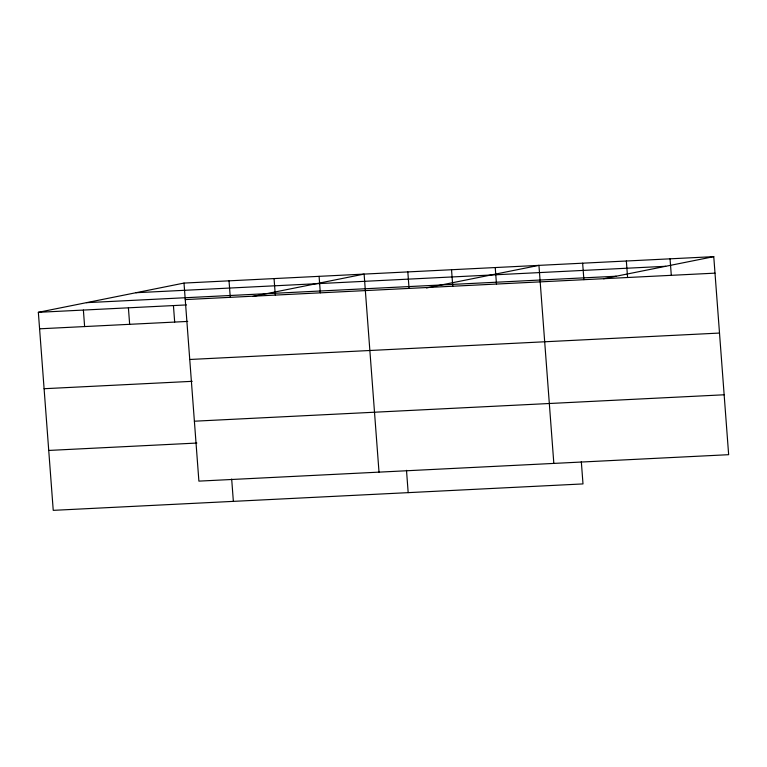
<?xml version="1.0" encoding="UTF-8"?>
<svg xmlns="http://www.w3.org/2000/svg" width="767" height="767" viewBox="0 0 767 767"><rect width="100%" height="100%" fill="white"/><g stroke="black" fill="none" stroke-linecap="round" stroke-linejoin="round"><path stroke-width="1.15" d="M581.319 461.6L582.997 483.919L53.239 510.352L38.35 312.313L184.003 283.081L713.761 256.648L728.65 454.687L198.893 481.12L184.003 283.081M252.803 296.436L364.114 274.097L379.013 472.136M426.471 287.941L538.942 265.372L553.832 463.412M603.581 278.757L713.761 256.648M135.932 292.726L665.698 266.293M86.412 302.668L616.169 276.235M185.24 299.581L714.997 273.148M38.35 312.313L186.477 304.921M39.587 328.813L187.714 321.421M189.746 359.483L719.504 333.06M44.093 388.716L192.22 381.324M194.387 421.208L724.144 394.784M48.733 450.44L196.86 443.048M670.051 258.834L671.298 275.324M626.351 261.01L627.588 277.51M582.642 263.186L583.888 279.687M495.233 267.549L496.479 284.049M451.533 269.735L452.77 286.235M407.823 271.911L409.06 288.411M406.5 470.324L408.178 492.644M319.091 276.341L320.328 292.841M274.059 278.584L275.295 295.084M229.026 280.837L230.273 297.328M231.682 479.049L233.36 501.369M173.438 305.573L174.675 322.073M128.405 307.816L129.652 324.316M83.382 310.06L84.619 326.56"/></g></svg>
